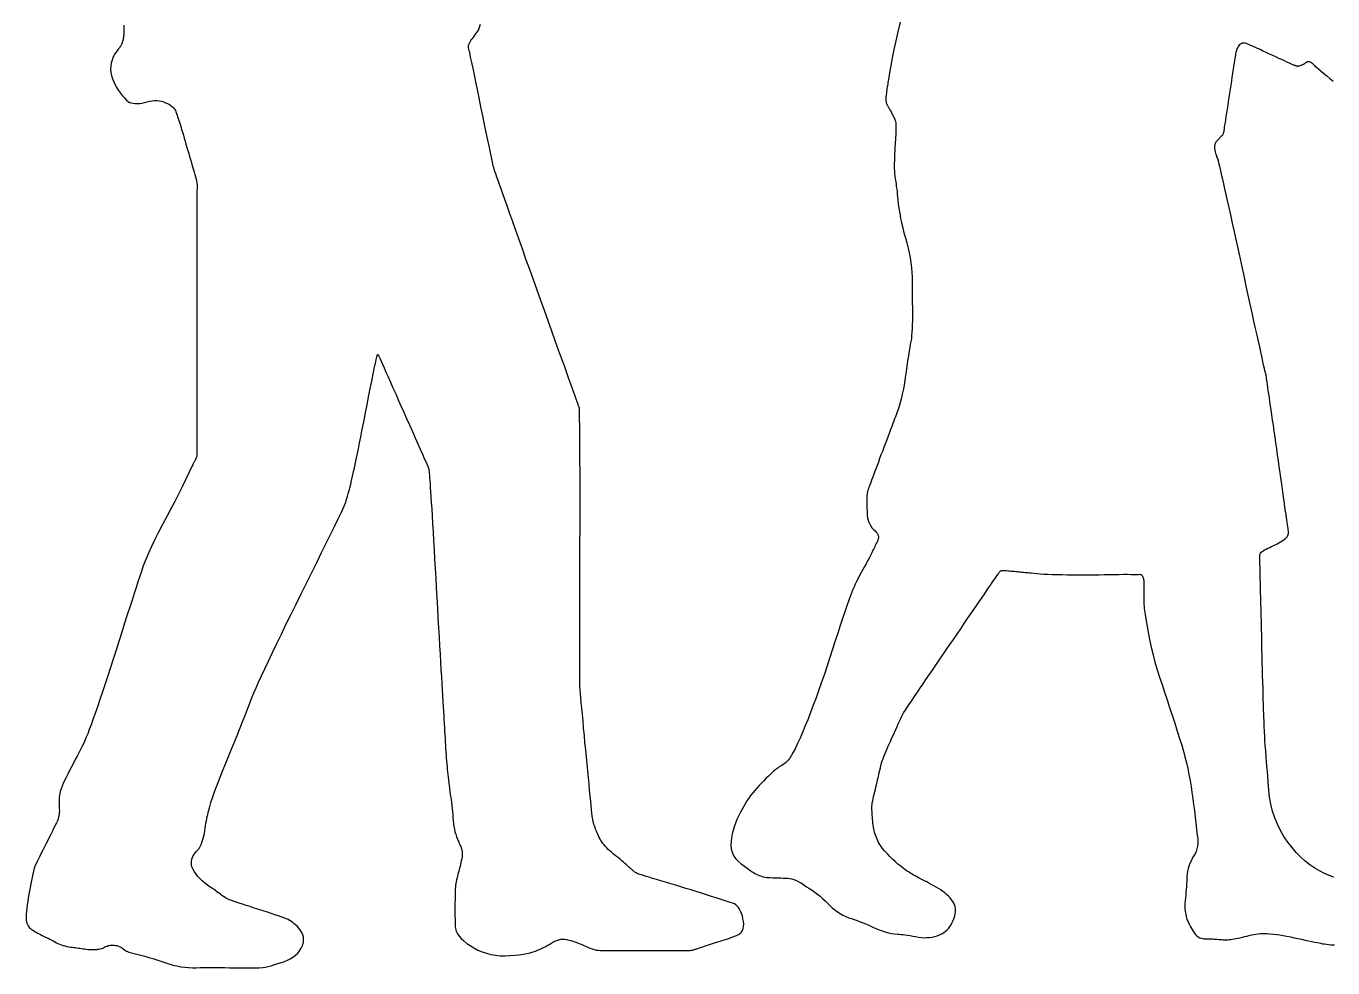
# Model space of a CAD drawing. Extents: x -1942 to 1846, y -642 to 982.
# Drawn here: x -1942 to -681, y -642 to 266 of the extents above; entities that cross this region are included whole.
import ezdxf

# ---------------------------------------------------------------- set-up
doc = ezdxf.new("R2010")
doc.units = 0
doc.header["$LTSCALE"] = 20
doc.layers.add('_____1', color=7, linetype='CONTINUOUS')

msp = doc.modelspace()

# ---------------------------------------------------------------- linework, layer by layer
at = {"layer": '_____1', "color": 0, "linetype": 'CONTINUOUS', "flags": 128}
for points in [[(-1847.3, 267.3), (-1847.4, 266.3), (-1847.4, 265.4), (-1847.5, 264.4), (-1847.5, 263.4), (-1847.5, 262.5), (-1847.5, 261.5), (-1847.5, 260.5), (-1847.5, 259.5), (-1847.5, 258.5), (-1847.6, 257.5), (-1847.6, 256.5), (-1847.8, 255.6), (-1847.9, 254.6), (-1848.1, 253.7), (-1848.3, 252.7), (-1848.6, 251.8), (-1848.6, 251.8), (-1848.6, 251.8), (-1848.9, 250.7), (-1849.3, 249.7), (-1849.7, 248.6), (-1850.2, 247.6), (-1850.8, 246.7), (-1851.4, 245.8), (-1852.1, 244.9), (-1852.8, 244.1), (-1853.5, 243.3), (-1854.2, 242.4), (-1854.9, 241.5), (-1855.5, 240.6), (-1856.1, 239.7), (-1856.7, 238.7), (-1857.2, 237.7), (-1857.7, 236.7), (-1857.7, 236.7), (-1857.7, 236.7), (-1858.8, 233.7), (-1859.5, 230.8), (-1860, 227.8), (-1860.1, 224.8), (-1859.8, 221.8), (-1859.2, 218.8), (-1858.3, 215.8), (-1857.1, 212.8), (-1855.6, 209.8), (-1854.1, 207), (-1852.4, 204.4), (-1850.6, 201.8), (-1848.8, 199.4), (-1846.8, 197.2), (-1844.7, 195.1), (-1842.5, 193.1), (-1842.5, 193.1), (-1842.5, 193.1), (-1840.6, 192.5), (-1838.5, 192.1), (-1836.4, 191.9), (-1834.3, 191.9), (-1832, 192), (-1829.7, 192.3), (-1827.4, 192.8), (-1825, 193.4), (-1822.6, 194.1), (-1820.2, 194.5), (-1817.9, 194.7), (-1815.6, 194.7), (-1813.4, 194.5), (-1811.3, 194.1), (-1809.2, 193.5), (-1807.1, 192.6), (-1807.1, 192.6), (-1807.1, 192.6), (-1805.2, 191.8), (-1803.5, 190.9), (-1802, 189.8), (-1800.6, 188.8), (-1799.5, 187.6), (-1798.5, 186.4), (-1797.7, 185.1), (-1797.1, 183.7), (-1796.6, 182.3), (-1796, 180.7), (-1795.5, 179.1), (-1794.9, 177.4), (-1794.4, 175.6), (-1793.8, 173.7), (-1793.2, 171.8), (-1792.5, 169.7), (-1792.5, 169.7), (-1792.5, 169.7), (-1791.7, 166.9), (-1790.9, 164.1), (-1790, 161.2), (-1789.2, 158.3), (-1788.3, 155.4), (-1787.5, 152.5), (-1786.6, 149.5), (-1785.7, 146.5), (-1784.8, 143.6), (-1784, 140.6), (-1783.1, 137.7), (-1782.2, 134.7), (-1781.4, 131.8), (-1780.6, 129), (-1779.7, 126.1), (-1778.9, 123.3), (-1778.9, 123.3), (-1778.9, 123.3), (-1778.2, 121.1), (-1777.7, 119), (-1777.3, 117), (-1776.9, 115.1), (-1776.7, 113.4), (-1776.6, 111.8), (-1776.6, 110.4), (-1776.7, 109.1), (-1776.9, 107.7), (-1777, 106.3), (-1777.1, 104.8), (-1777.1, 103.1), (-1777.1, 101.4), (-1777.1, 99.5), (-1777, 97.5), (-1776.9, 95.4), (-1776.9, 95.4), (-1776.9, 95.4), (-1776.9, 92.4), (-1776.9, 88.9), (-1776.9, 85.1), (-1776.9, 80.9), (-1776.9, 76.2), (-1776.9, 71.2), (-1776.9, 65.8), (-1776.9, 59.9), (-1776.9, 53.6), (-1776.9, 46.8), (-1776.9, 39.5), (-1776.9, 31.7), (-1776.9, 23.3), (-1776.9, 14.4), (-1776.9, 5.1), (-1776.9, -4.8), (-1776.9, -14.9), (-1776.9, -24.8), (-1776.9, -34.6), (-1776.9, -44.3), (-1776.9, -53.8), (-1776.9, -63.2), (-1776.9, -72.4), (-1776.9, -81.5), (-1776.9, -90.1), (-1776.9, -98.1), (-1776.9, -105.4), (-1776.9, -112), (-1776.9, -117.9), (-1776.9, -123.1), (-1776.9, -127.6), (-1776.9, -131.4), (-1776.9, -134.7), (-1776.9, -137.6), (-1776.9, -140.2), (-1776.9, -142.4), (-1776.9, -144.2), (-1776.9, -145.7), (-1776.9, -146.7), (-1776.9, -147.5), (-1776.9, -147.5), (-1776.9, -147.5), (-1777.1, -148.1), (-1777.2, -148.8), (-1777.4, -149.3), (-1777.6, -149.9), (-1777.8, -150.4), (-1778, -150.9), (-1778.2, -151.3), (-1778.4, -151.7), (-1778.7, -152.1), (-1779, -152.6), (-1779.3, -153.3), (-1779.7, -154), (-1780.1, -154.8), (-1780.5, -155.7), (-1781, -156.6), (-1781.5, -157.7), (-1781.5, -157.7), (-1781.5, -157.7), (-1784.6, -164.3), (-1787.8, -171), (-1791.2, -177.9), (-1794.7, -184.9), (-1798.3, -192), (-1802.1, -199.2), (-1806, -206.5), (-1810, -214), (-1813.9, -221.4), (-1817.5, -228.5), (-1820.7, -235.3), (-1823.7, -241.8), (-1826.3, -248), (-1828.6, -253.9), (-1830.5, -259.6), (-1832.2, -264.9), (-1832.2, -264.9), (-1832.2, -264.9), (-1833.8, -269.6), (-1835.5, -274.8), (-1837.4, -280.6), (-1839.5, -287), (-1841.7, -293.9), (-1844.1, -301.4), (-1846.7, -309.4), (-1849.4, -318.1), (-1852.2, -326.9), (-1854.9, -335.5), (-1857.6, -343.9), (-1860.3, -352.1), (-1862.9, -360.1), (-1865.5, -367.9), (-1868, -375.6), (-1870.5, -383), (-1872.9, -390.1), (-1875.1, -396.5), (-1877.2, -402.3), (-1879, -407.5), (-1880.7, -412), (-1882.2, -415.9), (-1883.6, -419.2), (-1884.7, -421.9), (-1884.7, -421.9), (-1884.7, -421.9), (-1886.1, -424.9), (-1887.6, -427.9), (-1889.1, -431), (-1890.8, -434.2), (-1892.4, -437.5), (-1894.2, -440.9), (-1896, -444.4), (-1897.9, -447.9), (-1899.7, -451.4), (-1901.4, -454.8), (-1903, -458), (-1904.5, -461), (-1905.8, -463.9), (-1906.9, -466.6), (-1908, -469.1), (-1908.9, -471.5), (-1908.9, -471.5), (-1908.9, -471.5), (-1909.2, -473.4), (-1909.5, -475.4), (-1909.7, -477.4), (-1909.8, -479.5), (-1909.9, -481.5), (-1909.9, -483.7), (-1909.8, -485.8), (-1909.7, -488), (-1909.6, -490.1), (-1909.7, -492.2), (-1909.9, -494.3), (-1910.3, -496.2), (-1910.8, -498.1), (-1911.4, -500), (-1912.2, -501.8), (-1913.2, -503.5), (-1913.2, -503.5), (-1913.2, -503.5), (-1914.2, -505.7), (-1915.4, -508.1), (-1916.6, -510.6), (-1917.9, -513.2), (-1919.3, -516), (-1920.8, -518.9), (-1922.4, -521.9), (-1924, -525.1), (-1925.6, -528.2), (-1927.1, -531.2), (-1928.5, -534), (-1929.8, -536.7), (-1931, -539.2), (-1932.1, -541.5), (-1933.1, -543.7), (-1934, -545.7), (-1934, -545.7), (-1934, -545.7), (-1934.5, -548.5), (-1935.1, -551.5), (-1935.7, -554.5), (-1936.4, -557.6), (-1937, -560.8), (-1937.6, -564.1), (-1938.3, -567.4), (-1938.9, -570.9), (-1939.6, -574.3), (-1940.1, -577.7), (-1940.6, -580.9), (-1941, -584.1), (-1941.3, -587.2), (-1941.5, -590.2), (-1941.6, -593.1), (-1941.6, -595.9), (-1941.6, -595.9), (-1941.6, -595.9), (-1941.3, -597.4), (-1940.9, -598.7), (-1940.4, -599.9), (-1939.7, -601.1), (-1939.1, -602.1), (-1938.3, -603), (-1937.4, -603.8), (-1936.4, -604.6), (-1935.4, -605.2), (-1934.3, -605.9), (-1933.1, -606.7), (-1931.9, -607.4), (-1930.6, -608.2), (-1929.2, -608.9), (-1927.8, -609.7), (-1926.3, -610.5), (-1926.3, -610.5), (-1926.3, -610.5), (-1924.3, -611.4), (-1922.3, -612.3), (-1920.5, -613.2), (-1918.7, -614.1), (-1917, -615), (-1915.4, -615.8), (-1913.9, -616.6), (-1912.4, -617.5), (-1911, -618.2), (-1909.4, -618.9), (-1907.8, -619.6), (-1906.1, -620.1), (-1904.3, -620.6), (-1902.4, -621.1), (-1900.5, -621.4), (-1898.5, -621.7), (-1898.5, -621.7), (-1898.5, -621.7), (-1897, -621.9), (-1895.6, -622), (-1894.1, -622.2), (-1892.7, -622.4), (-1891.2, -622.6), (-1889.7, -622.8), (-1888.2, -623), (-1886.6, -623.3), (-1885.1, -623.5), (-1883.6, -623.7), (-1882.1, -623.9), (-1880.6, -624), (-1879.1, -624.1), (-1877.6, -624.1), (-1876.2, -624.1), (-1874.7, -624), (-1874.7, -624), (-1874.7, -624), (-1873.5, -623.9), (-1872.4, -623.8), (-1871.2, -623.6), (-1870.1, -623.3), (-1868.9, -623), (-1867.8, -622.6), (-1866.7, -622.1), (-1865.7, -621.6), (-1864.6, -621.1), (-1863.5, -620.7), (-1862.4, -620.3), (-1861.3, -620.1), (-1860.2, -619.9), (-1859.1, -619.8), (-1857.9, -619.8), (-1856.8, -619.9), (-1856.8, -619.9), (-1856.8, -619.9), (-1855.5, -620), (-1854.3, -620.3), (-1853.1, -620.6), (-1852, -621), (-1850.9, -621.5), (-1849.8, -622.1), (-1848.8, -622.7), (-1847.9, -623.5), (-1846.9, -624.2), (-1845.9, -624.9), (-1844.9, -625.5), (-1843.8, -626), (-1842.6, -626.5), (-1841.4, -626.9), (-1840.1, -627.2), (-1838.8, -627.5), (-1838.8, -627.5), (-1838.8, -627.5), (-1835, -628.4), (-1831.1, -629.4), (-1827.3, -630.4), (-1823.4, -631.6), (-1819.5, -632.7), (-1815.6, -634), (-1811.7, -635.3), (-1807.8, -636.6), (-1803.9, -637.9), (-1800, -639), (-1796.2, -639.9), (-1792.4, -640.7), (-1788.6, -641.2), (-1784.9, -641.5), (-1781.2, -641.7), (-1777.5, -641.6), (-1777.5, -641.6), (-1777.5, -641.6), (-1774, -641.5), (-1770.4, -641.5), (-1766.6, -641.4), (-1762.6, -641.4), (-1758.6, -641.4), (-1754.3, -641.5), (-1750, -641.5), (-1745.5, -641.6), (-1741, -641.7), (-1736.6, -641.7), (-1732.4, -641.7), (-1728.3, -641.7), (-1724.3, -641.7), (-1720.5, -641.6), (-1716.8, -641.6), (-1713.3, -641.5), (-1713.3, -641.5), (-1713.3, -641.5), (-1710.8, -641), (-1708.2, -640.4), (-1705.4, -639.7), (-1702.6, -638.9), (-1699.7, -637.9), (-1696.6, -636.9), (-1693.5, -635.8), (-1690.3, -634.5), (-1687.1, -633.1), (-1684.3, -631.4), (-1681.8, -629.6), (-1679.7, -627.5), (-1677.8, -625.2), (-1676.3, -622.7), (-1675.1, -620), (-1674.2, -617), (-1674.2, -617), (-1674.2, -617), (-1674, -615.3), (-1674, -613.5), (-1674.2, -611.7), (-1674.7, -610), (-1675.4, -608.3), (-1676.3, -606.6), (-1677.4, -604.9), (-1678.8, -603.2), (-1680.3, -601.6), (-1681.8, -600.1), (-1683.3, -598.8), (-1684.8, -597.6), (-1686.3, -596.6), (-1687.8, -595.7), (-1689.4, -594.9), (-1690.9, -594.3), (-1690.9, -594.3), (-1690.9, -594.3), (-1693.2, -593.5), (-1695.7, -592.6), (-1698.6, -591.6), (-1701.7, -590.5), (-1705.2, -589.3), (-1708.9, -588.1), (-1713, -586.8), (-1717.3, -585.4), (-1721.7, -584.1), (-1725.7, -582.7), (-1729.5, -581.5), (-1733, -580.4), (-1736.2, -579.3), (-1739.1, -578.3), (-1741.8, -577.3), (-1744.1, -576.5), (-1744.1, -576.5), (-1744.1, -576.5), (-1745.5, -576), (-1746.8, -575.4), (-1748.1, -574.7), (-1749.4, -574.1), (-1750.7, -573.3), (-1751.9, -572.5), (-1753.1, -571.7), (-1754.3, -570.8), (-1755.5, -569.8), (-1756.7, -568.9), (-1757.9, -568), (-1759.1, -567.1), (-1760.3, -566.3), (-1761.6, -565.4), (-1762.8, -564.6), (-1764, -563.8), (-1764, -563.8), (-1764, -563.8), (-1766.8, -561.9), (-1769.3, -559.9), (-1771.7, -557.9), (-1773.9, -555.8), (-1775.9, -553.6), (-1777.7, -551.4), (-1779.3, -549.1), (-1780.6, -546.8), (-1781.7, -544.4), (-1782.2, -541.9), (-1782.2, -539.4), (-1781.8, -536.9), (-1780.8, -534.4), (-1779.2, -531.8), (-1777.2, -529.1), (-1774.7, -526.5), (-1774.7, -526.5), (-1774.7, -526.5), (-1773.8, -524.7), (-1772.9, -522.9), (-1772.1, -520.9), (-1771.4, -518.8), (-1770.8, -516.6), (-1770.2, -514.4), (-1769.7, -512), (-1769.4, -509.5), (-1769, -507), (-1768.6, -504.6), (-1768.2, -502.3), (-1767.8, -500), (-1767.4, -497.9), (-1766.9, -495.8), (-1766.5, -493.8), (-1766, -491.9), (-1766, -491.9), (-1766, -491.9), (-1764.8, -487.4), (-1763.4, -482.4), (-1761.6, -476.9), (-1759.5, -471), (-1757.2, -464.6), (-1754.5, -457.8), (-1751.6, -450.4), (-1748.3, -442.6), (-1745, -434.7), (-1741.8, -426.9), (-1738.7, -419.3), (-1735.7, -411.8), (-1732.8, -404.6), (-1730.1, -397.5), (-1727.5, -390.6), (-1725, -383.8), (-1725, -383.8), (-1725, -383.8), (-1723.6, -380.5), (-1721.9, -376.5), (-1719.9, -371.8), (-1717.4, -366.3), (-1714.6, -360.2), (-1711.4, -353.4), (-1707.9, -345.8), (-1704, -337.6), (-1699.8, -328.9), (-1695.4, -319.9), (-1691, -310.7), (-1686.3, -301.3), (-1681.6, -291.6), (-1676.7, -281.6), (-1671.6, -271.4), (-1666.5, -261), (-1661.4, -250.8), (-1656.6, -241.1), (-1652.1, -232.1), (-1648, -223.7), (-1644.2, -216), (-1640.8, -208.8), (-1637.6, -202.3), (-1634.8, -196.4), (-1634.8, -196.4), (-1634.8, -196.4), (-1634.4, -195.4), (-1633.9, -194.2), (-1633.4, -192.7), (-1632.9, -191), (-1632.3, -189), (-1631.6, -186.8), (-1631, -184.4), (-1630.2, -181.7), (-1629.5, -178.7), (-1628.6, -175.3), (-1627.7, -171.6), (-1626.8, -167.5), (-1625.8, -162.9), (-1624.7, -158.1), (-1623.6, -152.8), (-1622.4, -147.1), (-1621.2, -141.3), (-1620, -135.4), (-1618.9, -129.6), (-1617.7, -123.8), (-1616.5, -117.9), (-1615.4, -112.1), (-1614.3, -106.2), (-1613.1, -100.4), (-1612, -94.8), (-1611, -89.5), (-1610.1, -84.6), (-1609.2, -80.1), (-1608.3, -76), (-1607.6, -72.3), (-1606.9, -69), (-1606.3, -66), (-1605.8, -63.3), (-1605.2, -60.9), (-1604.8, -58.8), (-1604.3, -56.8), (-1604, -55.1), (-1603.6, -53.7), (-1603.3, -52.4), (-1603.1, -51.5), (-1603.1, -51.5), (-1603.1, -51.5), (-1603, -51.2), (-1602.9, -51), (-1602.9, -50.8), (-1602.8, -50.6), (-1602.7, -50.5), (-1602.7, -50.4), (-1602.6, -50.3), (-1602.5, -50.3), (-1602.5, -50.2), (-1602.4, -50.3), (-1602.3, -50.3), (-1602.2, -50.4), (-1602.1, -50.5), (-1602, -50.7), (-1601.9, -50.9), (-1601.8, -51.2), (-1601.8, -51.2), (-1601.8, -51.2), (-1601.2, -52.5), (-1600.3, -54.3), (-1599.3, -56.7), (-1597.9, -59.6), (-1596.4, -63.1), (-1594.6, -67.2), (-1592.5, -71.8), (-1590.2, -76.9), (-1587.8, -82.4), (-1585.2, -88.1), (-1582.7, -93.8), (-1580.1, -99.7), (-1577.4, -105.7), (-1574.7, -111.8), (-1571.9, -118.1), (-1569.1, -124.5), (-1566.3, -130.7), (-1563.8, -136.4), (-1561.5, -141.5), (-1559.4, -146.2), (-1557.6, -150.4), (-1555.9, -154), (-1554.5, -157.2), (-1553.4, -159.8), (-1553.4, -159.8), (-1553.4, -159.8), (-1553.3, -160.5), (-1553.2, -161.6), (-1553, -162.9), (-1552.9, -164.7), (-1552.7, -166.7), (-1552.5, -169.1), (-1552.3, -171.8), (-1552, -174.8), (-1551.8, -178.4), (-1551.5, -182.5), (-1551.2, -187.4), (-1550.8, -192.9), (-1550.4, -199), (-1550, -205.8), (-1549.6, -213.2), (-1549.1, -221.3), (-1548.6, -229.8), (-1548.1, -238.5), (-1547.6, -247.4), (-1547.1, -256.5), (-1546.6, -265.7), (-1546, -275.2), (-1545.5, -284.9), (-1544.9, -294.7), (-1544.4, -304.4), (-1543.8, -313.8), (-1543.3, -322.7), (-1542.8, -331.2), (-1542.4, -339.3), (-1541.9, -347), (-1541.5, -354.3), (-1541.1, -361.1), (-1540.7, -367.6), (-1540.4, -373.7), (-1540, -379.4), (-1539.7, -384.7), (-1539.4, -389.7), (-1539.1, -394.3), (-1538.8, -398.5), (-1538.6, -402.3), (-1538.6, -402.3), (-1538.6, -402.3), (-1538.4, -406.1), (-1538.2, -409.8), (-1538, -413.4), (-1537.8, -416.9), (-1537.6, -420.4), (-1537.4, -423.7), (-1537.2, -427), (-1537, -430.2), (-1536.8, -433.3), (-1536.6, -436.4), (-1536.4, -439.3), (-1536.1, -442.2), (-1535.9, -445), (-1535.6, -447.7), (-1535.4, -450.3), (-1535.1, -452.8), (-1534.8, -455.3), (-1534.5, -457.9), (-1534.2, -460.5), (-1533.8, -463.2), (-1533.5, -465.9), (-1533.2, -468.7), (-1532.8, -471.5), (-1532.5, -474.4), (-1532.5, -474.4), (-1532.5, -474.4), (-1532.1, -477), (-1531.7, -479.6), (-1531.3, -482.3), (-1531, -485.1), (-1530.7, -487.9), (-1530.5, -490.8), (-1530.2, -493.7), (-1530, -496.7), (-1529.8, -499.6), (-1529.5, -502.5), (-1529.1, -505.3), (-1528.6, -507.9), (-1528, -510.4), (-1527.3, -512.9), (-1526.5, -515.2), (-1525.6, -517.5), (-1525.6, -517.5), (-1525.6, -517.5), (-1525.1, -518.5), (-1524.7, -519.5), (-1524.2, -520.6), (-1523.8, -521.6), (-1523.3, -522.7), (-1522.9, -523.7), (-1522.5, -524.8), (-1522.1, -525.9), (-1521.7, -527), (-1521.4, -528.1), (-1521.2, -529.2), (-1521, -530.3), (-1521, -531.4), (-1521, -532.6), (-1521.1, -533.7), (-1521.2, -534.9), (-1521.2, -534.9), (-1521.2, -534.9), (-1521.5, -536.7), (-1521.9, -538.5), (-1522.2, -540.3), (-1522.6, -542.1), (-1523.1, -543.9), (-1523.5, -545.7), (-1524, -547.6), (-1524.6, -549.5), (-1525.1, -551.3), (-1525.6, -553.2), (-1526, -555), (-1526.4, -556.8), (-1526.8, -558.6), (-1527.1, -560.3), (-1527.4, -562.1), (-1527.6, -563.8), (-1527.6, -563.8), (-1527.6, -563.8), (-1527.7, -566.1), (-1527.8, -568.5), (-1527.8, -570.9), (-1527.9, -573.4), (-1527.9, -576), (-1528, -578.7), (-1528, -581.4), (-1528, -584.2), (-1528, -586.9), (-1528, -589.6), (-1528, -592.2), (-1527.9, -594.7), (-1527.8, -597.1), (-1527.8, -599.5), (-1527.7, -601.7), (-1527.6, -603.9), (-1527.6, -603.9), (-1527.6, -603.9), (-1526.8, -606.3), (-1525.6, -608.8), (-1523.9, -611.1), (-1521.9, -613.5), (-1519.5, -615.8), (-1516.6, -618.1), (-1513.4, -620.3), (-1509.7, -622.5), (-1505.8, -624.6), (-1501.8, -626.3), (-1497.6, -627.7), (-1493.3, -628.8), (-1488.9, -629.5), (-1484.4, -630), (-1479.7, -630.1), (-1475, -629.9), (-1470.4, -629.5), (-1466.1, -629), (-1462.2, -628.5), (-1458.7, -627.8), (-1455.5, -627.1), (-1452.7, -626.4), (-1450.3, -625.5), (-1448.3, -624.6), (-1448.3, -624.6), (-1448.3, -624.6), (-1446.4, -623.9), (-1444.6, -623.1), (-1442.7, -622.2), (-1440.9, -621.3), (-1439, -620.3), (-1437.2, -619.3), (-1435.4, -618.2), (-1433.5, -617), (-1431.7, -616), (-1429.8, -615.2), (-1427.9, -614.6), (-1426, -614.2), (-1424.1, -614), (-1422.2, -614.1), (-1420.3, -614.4), (-1418.3, -614.9), (-1418.3, -614.9), (-1418.3, -614.9), (-1416.4, -615.4), (-1414.4, -616), (-1412.4, -616.6), (-1410.4, -617.4), (-1408.4, -618.1), (-1406.3, -619), (-1404.2, -619.9), (-1402.1, -620.9), (-1400, -621.9), (-1397.9, -622.8), (-1395.8, -623.5), (-1393.8, -624.1), (-1391.7, -624.5), (-1389.6, -624.8), (-1387.6, -625), (-1385.6, -625), (-1385.6, -625), (-1385.6, -625), (-1381.4, -625), (-1377, -625.1), (-1372.3, -625.1), (-1367.5, -625.1), (-1362.5, -625.1), (-1357.3, -625.1), (-1351.9, -625.1), (-1346.3, -625), (-1340.6, -625), (-1335.2, -625), (-1329.8, -625), (-1324.7, -625), (-1319.7, -625), (-1314.8, -625), (-1310.1, -625), (-1305.6, -625), (-1305.6, -625), (-1305.6, -625), (-1304.8, -625.1), (-1304, -625.1), (-1303.2, -625.1), (-1302.4, -625.1), (-1301.7, -625), (-1301, -624.9), (-1300.3, -624.8), (-1299.6, -624.7), (-1299, -624.5), (-1298.3, -624.4), (-1297.7, -624.2), (-1297, -624), (-1296.2, -623.8), (-1295.5, -623.6), (-1294.7, -623.4), (-1294, -623.1), (-1294, -623.1), (-1294, -623.1), (-1292.2, -622.4), (-1290.3, -621.7), (-1288.1, -621), (-1285.8, -620.2), (-1283.3, -619.4), (-1280.5, -618.5), (-1277.6, -617.6), (-1274.5, -616.7), (-1271.4, -615.7), (-1268.5, -614.8), (-1265.7, -613.9), (-1263.1, -613), (-1260.7, -612.2), (-1258.5, -611.3), (-1256.4, -610.5), (-1254.5, -609.7), (-1254.5, -609.7), (-1254.5, -609.7), (-1252.9, -608.5), (-1251.7, -607.2), (-1250.7, -605.6), (-1250, -603.8), (-1249.6, -601.8), (-1249.5, -599.5), (-1249.7, -597.1), (-1250.2, -594.4), (-1250.8, -591.7), (-1251.6, -589.3), (-1252.5, -587.1), (-1253.5, -585.2), (-1254.6, -583.5), (-1255.8, -582.1), (-1257.1, -581), (-1258.5, -580.1), (-1258.5, -580.1), (-1258.5, -580.1), (-1260.4, -579.4), (-1262.7, -578.6), (-1265.4, -577.6), (-1268.5, -576.6), (-1272.1, -575.4), (-1276.1, -574.2), (-1280.5, -572.8), (-1285.3, -571.2), (-1290.3, -569.7), (-1295.3, -568.1), (-1300.3, -566.6), (-1305.2, -565.1), (-1310.1, -563.6), (-1315, -562.1), (-1319.9, -560.6), (-1324.8, -559.2), (-1329.4, -557.8), (-1333.6, -556.5), (-1337.4, -555.4), (-1340.7, -554.4), (-1343.6, -553.5), (-1346.1, -552.7), (-1348.2, -552.1), (-1349.8, -551.6), (-1349.8, -551.6), (-1349.8, -551.6), (-1350.7, -551.3), (-1351.6, -550.9), (-1352.4, -550.6), (-1353.1, -550.2), (-1353.8, -549.8), (-1354.4, -549.4), (-1355, -549), (-1355.5, -548.6), (-1356, -548.2), (-1356.6, -547.7), (-1357.2, -547.2), (-1357.9, -546.6), (-1358.6, -546), (-1359.4, -545.4), (-1360.2, -544.7), (-1361.1, -543.9), (-1361.1, -543.9), (-1361.1, -543.9), (-1362.6, -542.5), (-1364.1, -541.1), (-1365.6, -539.8), (-1367.2, -538.4), (-1368.8, -537), (-1370.4, -535.6), (-1372.1, -534.3), (-1373.7, -532.9), (-1375.4, -531.6), (-1377, -530.2), (-1378.6, -528.9), (-1380.1, -527.5), (-1381.5, -526.1), (-1382.9, -524.6), (-1384.2, -523.2), (-1385.5, -521.7), (-1385.5, -521.7), (-1385.5, -521.7), (-1386.3, -520.3), (-1387.2, -518.9), (-1388, -517.5), (-1388.8, -516), (-1389.5, -514.5), (-1390.3, -512.9), (-1391, -511.4), (-1391.6, -509.8), (-1392.3, -508.1), (-1392.9, -506.5), (-1393.4, -504.9), (-1393.9, -503.4), (-1394.3, -501.8), (-1394.8, -500.3), (-1395.1, -498.7), (-1395.4, -497.2), (-1395.4, -497.2), (-1395.4, -497.2), (-1395.6, -495.1), (-1395.9, -492.4), (-1396.2, -489.2), (-1396.6, -485.3), (-1397, -481), (-1397.5, -476), (-1398.1, -470.5), (-1398.7, -464.5), (-1399.3, -458.1), (-1399.9, -451.6), (-1400.6, -445), (-1401.2, -438.3), (-1401.9, -431.5), (-1402.6, -424.6), (-1403.2, -417.6), (-1403.9, -410.5), (-1404.5, -403.6), (-1405.1, -397.2), (-1405.7, -391.4), (-1406.2, -386), (-1406.6, -381.3), (-1407, -377), (-1407.3, -373.3), (-1407.6, -370.1), (-1407.6, -370.1), (-1407.6, -370.1), (-1407.6, -368.7), (-1407.6, -366.9), (-1407.6, -364.7), (-1407.7, -362.1), (-1407.7, -359.1), (-1407.7, -355.8), (-1407.7, -352), (-1407.7, -347.9), (-1407.7, -343.2), (-1407.7, -337.9), (-1407.7, -331.9), (-1407.7, -325.2), (-1407.7, -317.8), (-1407.7, -309.7), (-1407.7, -300.9), (-1407.6, -291.5), (-1407.6, -281.6), (-1407.6, -271.6), (-1407.5, -261.6), (-1407.5, -251.3), (-1407.5, -241), (-1407.5, -230.6), (-1407.4, -220), (-1407.4, -209.3), (-1407.4, -198.8), (-1407.4, -188.9), (-1407.4, -179.5), (-1407.4, -170.6), (-1407.4, -162.2), (-1407.5, -154.4), (-1407.5, -147.2), (-1407.5, -140.4), (-1407.6, -134.2), (-1407.6, -128.3), (-1407.7, -122.9), (-1407.7, -117.9), (-1407.8, -113.3), (-1407.8, -109.1), (-1407.9, -105.3), (-1407.9, -102), (-1407.9, -102), (-1407.9, -102), (-1408.2, -101.1), (-1408.7, -99.8), (-1409.3, -98.1), (-1410.1, -96), (-1411, -93.4), (-1412.1, -90.4), (-1413.3, -87), (-1414.6, -83.2), (-1416.2, -78.8), (-1418.1, -73.7), (-1420.2, -67.8), (-1422.5, -61.2), (-1425.1, -53.9), (-1428, -45.9), (-1431.2, -37.1), (-1434.6, -27.7), (-1438.1, -17.8), (-1441.7, -7.9), (-1445.2, 2), (-1448.8, 11.9), (-1452.3, 21.9), (-1455.9, 31.8), (-1459.5, 41.8), (-1463, 51.8), (-1466.5, 61.5), (-1469.7, 70.5), (-1472.6, 78.7), (-1475.3, 86.3), (-1477.8, 93.2), (-1479.9, 99.3), (-1481.9, 104.8), (-1483.5, 109.6), (-1485, 113.8), (-1486.3, 117.6), (-1487.5, 120.9), (-1488.5, 123.9), (-1489.4, 126.4), (-1490.1, 128.4), (-1490.6, 130.1), (-1491, 131.3), (-1491, 131.3), (-1491, 131.3), (-1492.2, 136.9), (-1493.5, 143), (-1494.8, 149.5), (-1496.2, 156.4), (-1497.8, 163.8), (-1499.4, 171.6), (-1501.1, 179.9), (-1502.9, 188.5), (-1504.7, 197.2), (-1506.3, 205.2), (-1507.9, 212.6), (-1509.3, 219.5), (-1510.6, 225.8), (-1511.8, 231.5), (-1512.9, 236.6), (-1513.8, 241.2), (-1513.8, 241.2), (-1513.8, 241.2), (-1514.4, 242.8), (-1514.7, 244.3), (-1514.9, 245.8), (-1514.8, 247.2), (-1514.6, 248.6), (-1514.1, 250), (-1513.5, 251.3), (-1512.7, 252.5), (-1511.7, 253.8), (-1510.8, 255), (-1509.8, 256.3), (-1508.9, 257.6), (-1507.9, 259), (-1507, 260.3), (-1506.1, 261.7), (-1505.1, 263.1), (-1505.1, 263.1), (-1505.1, 263.1), (-1504.2, 265.4), (-1503.3, 268.5)], [(-1098.7, 270.4), (-1100.9, 261.1), (-1102.9, 252.2), (-1104.7, 243.8), (-1106.3, 235.9), (-1107.7, 228.4), (-1108.9, 221.5), (-1109.9, 215), (-1109.9, 215), (-1109.9, 215), (-1110.2, 213.6), (-1110.4, 212.1), (-1110.6, 210.6), (-1110.8, 209.1), (-1111.1, 207.7), (-1111.3, 206.2), (-1111.5, 204.7), (-1111.7, 203.3), (-1111.9, 201.9), (-1112.1, 200.5), (-1112.2, 199.3), (-1112.3, 198.2), (-1112.3, 197.1), (-1112.4, 196.1), (-1112.4, 195.3), (-1112.3, 194.5), (-1112.2, 193.8), (-1112.1, 193), (-1112, 192.4), (-1111.8, 191.7), (-1111.5, 191.1), (-1111.2, 190.4), (-1110.9, 189.8), (-1110.5, 189.3), (-1110.1, 188.7), (-1109.7, 188), (-1109.3, 187.3), (-1108.8, 186.5), (-1108.3, 185.7), (-1107.8, 184.8), (-1107.3, 183.8), (-1106.8, 182.8), (-1106.2, 181.7), (-1105.7, 180.6), (-1105.2, 179.6), (-1104.7, 178.5), (-1104.2, 177.4), (-1103.7, 176.3), (-1103.3, 175.1), (-1102.8, 174), (-1102.8, 174), (-1102.8, 174), (-1102.8, 171.9), (-1102.7, 169.8), (-1102.7, 167.7), (-1102.8, 165.6), (-1102.8, 163.4), (-1102.9, 161.2), (-1103, 159), (-1103.2, 156.7), (-1103.3, 154.5), (-1103.5, 152.3), (-1103.6, 150.1), (-1103.7, 147.9), (-1103.8, 145.7), (-1103.9, 143.6), (-1104, 141.4), (-1104, 139.3), (-1104, 139.3), (-1104, 139.3), (-1104.2, 136.8), (-1104.3, 134.2), (-1104.3, 131.7), (-1104.3, 129.2), (-1104.1, 126.7), (-1103.9, 124.2), (-1103.7, 121.7), (-1103.3, 119.2), (-1102.9, 116.7), (-1102.6, 114.2), (-1102.3, 111.7), (-1101.9, 109.2), (-1101.6, 106.7), (-1101.4, 104.2), (-1101.1, 101.7), (-1100.9, 99.1), (-1100.9, 99.1), (-1100.9, 99.1), (-1100.4, 94.8), (-1099.8, 90.5), (-1099, 86), (-1098.2, 81.4), (-1097.2, 76.8), (-1096.1, 72.1), (-1094.9, 67.2), (-1093.5, 62.3), (-1092.2, 57.4), (-1091, 52.5), (-1090, 47.7), (-1089.1, 42.9), (-1088.3, 38.2), (-1087.7, 33.5), (-1087.3, 28.9), (-1087, 24.3), (-1087, 24.3), (-1087, 24.3), (-1087, 21.3), (-1087, 18.1), (-1087, 14.8), (-1087, 11.2), (-1087, 7.5), (-1087, 3.5), (-1086.9, -0.6), (-1086.8, -4.9), (-1086.7, -9.3), (-1086.7, -13.4), (-1086.8, -17.5), (-1086.9, -21.3), (-1087, -25), (-1087.2, -28.6), (-1087.5, -32), (-1087.8, -35.2), (-1087.8, -35.2), (-1087.8, -35.2), (-1088.5, -38.9), (-1089.2, -42.8), (-1089.9, -47), (-1090.7, -51.5), (-1091.4, -56.3), (-1092.2, -61.4), (-1092.9, -66.7), (-1093.7, -72.3), (-1094.5, -77.9), (-1095.4, -83.3), (-1096.5, -88.4), (-1097.6, -93.3), (-1098.9, -97.9), (-1100.2, -102.2), (-1101.7, -106.3), (-1103.2, -110.2), (-1103.2, -110.2), (-1103.2, -110.2), (-1104, -112.2), (-1104.8, -114.4), (-1105.7, -116.8), (-1106.7, -119.5), (-1107.8, -122.4), (-1109, -125.5), (-1110.3, -128.9), (-1111.6, -132.6), (-1113, -136.3), (-1114.4, -140), (-1115.7, -143.6), (-1117.1, -147.1), (-1118.4, -150.6), (-1119.6, -154), (-1120.9, -157.3), (-1122.1, -160.6), (-1123.3, -163.7), (-1124.4, -166.5), (-1125.3, -169.1), (-1126.2, -171.4), (-1127, -173.5), (-1127.6, -175.3), (-1128.2, -176.8), (-1128.7, -178), (-1128.7, -178), (-1128.7, -178), (-1128.9, -178.7), (-1129.2, -179.4), (-1129.4, -180), (-1129.6, -180.7), (-1129.8, -181.4), (-1130, -182), (-1130.1, -182.7), (-1130.2, -183.3), (-1130.3, -183.9), (-1130.4, -184.6), (-1130.5, -185.2), (-1130.6, -185.9), (-1130.6, -186.6), (-1130.6, -187.3), (-1130.7, -188), (-1130.7, -188.7), (-1130.7, -188.7), (-1130.7, -188.7), (-1130.7, -190.7), (-1130.7, -192.7), (-1130.7, -194.7), (-1130.7, -196.8), (-1130.6, -198.9), (-1130.5, -201.1), (-1130.4, -203.3), (-1130.3, -205.6), (-1130, -207.8), (-1129.6, -209.9), (-1128.9, -211.9), (-1128, -213.8), (-1127, -215.6), (-1125.8, -217.3), (-1124.3, -218.9), (-1122.7, -220.4), (-1122.7, -220.4), (-1122.7, -220.4), (-1121.6, -221.5), (-1120.8, -222.6), (-1120.1, -223.7), (-1119.7, -224.8), (-1119.5, -225.9), (-1119.5, -227), (-1119.7, -228.1), (-1120.1, -229.2), (-1120.6, -230.3), (-1121.1, -231.5), (-1121.7, -232.6), (-1122.3, -233.8), (-1122.9, -235), (-1123.5, -236.3), (-1124.1, -237.6), (-1124.8, -238.9), (-1124.8, -238.9), (-1124.8, -238.9), (-1126, -241.4), (-1127.3, -244), (-1128.6, -246.6), (-1130, -249.3), (-1131.5, -252), (-1133, -254.8), (-1134.6, -257.6), (-1136.2, -260.5), (-1137.8, -263.4), (-1139.2, -266.2), (-1140.6, -269), (-1141.9, -271.7), (-1143.1, -274.3), (-1144.2, -276.9), (-1145.2, -279.5), (-1146.1, -282), (-1146.1, -282), (-1146.1, -282), (-1148, -287), (-1149.9, -292.5), (-1152, -298.5), (-1154.2, -304.8), (-1156.4, -311.6), (-1158.8, -318.8), (-1161.3, -326.4), (-1163.8, -334.4), (-1166.4, -342.5), (-1169.1, -350.5), (-1171.7, -358.4), (-1174.4, -366.1), (-1177, -373.7), (-1179.7, -381.2), (-1182.4, -388.5), (-1185.1, -395.6), (-1187.8, -402.5), (-1190.4, -408.9), (-1192.9, -414.8), (-1195.2, -420.2), (-1197.5, -425.2), (-1199.7, -429.7), (-1201.8, -433.8), (-1203.8, -437.3), (-1203.8, -437.3), (-1203.8, -437.3), (-1204.6, -438.6), (-1205.4, -439.9), (-1206.3, -441), (-1207.2, -442.1), (-1208.2, -443.1), (-1209.2, -444), (-1210.4, -444.9), (-1211.5, -445.7), (-1212.8, -446.5), (-1214, -447.2), (-1215.2, -448), (-1216.3, -448.8), (-1217.5, -449.7), (-1218.7, -450.5), (-1219.9, -451.3), (-1221, -452.2), (-1221, -452.2), (-1221, -452.2), (-1223.4, -454.5), (-1225.7, -456.7), (-1228, -459), (-1230.2, -461.3), (-1232.4, -463.6), (-1234.6, -465.9), (-1236.7, -468.3), (-1238.8, -470.6), (-1240.8, -473), (-1242.8, -475.5), (-1244.6, -478.1), (-1246.4, -480.8), (-1248.2, -483.5), (-1249.8, -486.3), (-1251.4, -489.2), (-1252.9, -492.2), (-1252.9, -492.2), (-1252.9, -492.2), (-1254.6, -495.5), (-1256.1, -498.8), (-1257.5, -502.1), (-1258.7, -505.6), (-1259.7, -509.1), (-1260.5, -512.6), (-1261.2, -516.2), (-1261.7, -519.9), (-1261.8, -523.5), (-1261.5, -526.9), (-1260.6, -530.2), (-1259.2, -533.3), (-1257.3, -536.2), (-1254.9, -538.9), (-1252, -541.4), (-1248.6, -543.8), (-1248.6, -543.8), (-1248.6, -543.8), (-1247.4, -544.7), (-1246.2, -545.7), (-1245, -546.6), (-1243.7, -547.4), (-1242.5, -548.3), (-1241.2, -549.1), (-1239.9, -549.9), (-1238.7, -550.6), (-1237.4, -551.3), (-1236, -552), (-1234.7, -552.6), (-1233.2, -553.1), (-1231.8, -553.6), (-1230.3, -554), (-1228.8, -554.3), (-1227.2, -554.6), (-1227.2, -554.6), (-1227.2, -554.6), (-1224.2, -554.7), (-1221.3, -554.8), (-1218.6, -554.8), (-1216, -554.9), (-1213.6, -555), (-1211.3, -555.1), (-1209.2, -555.2), (-1207.2, -555.2), (-1205.2, -555.4), (-1203.1, -555.9), (-1201, -556.6), (-1198.7, -557.5), (-1196.4, -558.7), (-1193.9, -560.1), (-1191.4, -561.7), (-1188.8, -563.6), (-1188.8, -563.6), (-1188.8, -563.6), (-1186, -565.2), (-1183.4, -566.9), (-1180.8, -568.7), (-1178.3, -570.6), (-1175.8, -572.7), (-1173.4, -574.8), (-1171, -577), (-1168.7, -579.3), (-1166.4, -581.6), (-1164.1, -583.8), (-1161.6, -585.8), (-1159.1, -587.6), (-1156.5, -589.3), (-1153.8, -590.8), (-1151, -592.2), (-1148.2, -593.4), (-1148.2, -593.4), (-1148.2, -593.4), (-1145.5, -594.2), (-1142.8, -595.1), (-1140, -596.1), (-1137.1, -597.2), (-1134.2, -598.4), (-1131.2, -599.6), (-1128.2, -601), (-1125.1, -602.4), (-1122, -603.8), (-1119, -605.1), (-1115.9, -606.1), (-1112.9, -607.1), (-1110, -607.8), (-1107, -608.5), (-1104.1, -608.9), (-1101.2, -609.2), (-1101.2, -609.2), (-1101.2, -609.2), (-1099.6, -609.3), (-1097.8, -609.4), (-1095.8, -609.6), (-1093.7, -609.8), (-1091.4, -610.2), (-1089, -610.6), (-1086.4, -611.1), (-1083.7, -611.6), (-1080.9, -612.1), (-1078.1, -612.4), (-1075.4, -612.6), (-1072.8, -612.5), (-1070.2, -612.3), (-1067.7, -612), (-1065.2, -611.4), (-1062.8, -610.7), (-1060.6, -609.8), (-1058.4, -608.8), (-1056.5, -607.7), (-1054.8, -606.4), (-1053.2, -605), (-1051.8, -603.5), (-1050.6, -601.9), (-1049.5, -600.1), (-1049.5, -600.1), (-1049.5, -600.1), (-1048.7, -598.7), (-1048, -597.3), (-1047.4, -595.8), (-1046.8, -594.3), (-1046.3, -592.7), (-1045.9, -591.1), (-1045.6, -589.5), (-1045.3, -587.8), (-1045.2, -586.1), (-1045.3, -584.4), (-1045.6, -582.7), (-1046.1, -581), (-1046.9, -579.3), (-1047.9, -577.6), (-1049.1, -576), (-1050.5, -574.3), (-1052.1, -572.7), (-1053.8, -571.1), (-1055.6, -569.5), (-1057.5, -568.1), (-1059.5, -566.6), (-1061.7, -565.2), (-1063.9, -563.9), (-1066.2, -562.6), (-1068.6, -561.3), (-1070.8, -560.1), (-1073, -558.9), (-1075.1, -557.8), (-1077.1, -556.8), (-1079, -555.8), (-1080.8, -554.8), (-1082.5, -553.9), (-1084.1, -553), (-1085.6, -552.2), (-1087.1, -551.4), (-1088.4, -550.6), (-1089.6, -549.9), (-1090.7, -549.2), (-1091.8, -548.5), (-1092.7, -547.9), (-1092.7, -547.9), (-1092.7, -547.9), (-1095.4, -545.9), (-1098.1, -543.8), (-1100.8, -541.6), (-1103.4, -539.3), (-1105.9, -536.9), (-1108.4, -534.4), (-1110.9, -531.9), (-1113.3, -529.3), (-1115.6, -526.5), (-1117.6, -523.7), (-1119.4, -520.7), (-1120.9, -517.6), (-1122.2, -514.5), (-1123.3, -511.2), (-1124.1, -507.8), (-1124.7, -504.2), (-1124.7, -504.2), (-1124.7, -504.2), (-1124.9, -502.2), (-1125.1, -500.1), (-1125.2, -498.2), (-1125.4, -496.3), (-1125.5, -494.5), (-1125.6, -492.7), (-1125.7, -491), (-1125.8, -489.4), (-1125.9, -487.8), (-1125.8, -486.1), (-1125.7, -484.3), (-1125.5, -482.5), (-1125.1, -480.6), (-1124.7, -478.5), (-1124.2, -476.5), (-1123.6, -474.3), (-1123.6, -474.3), (-1123.6, -474.3), (-1123, -472), (-1122.4, -469.7), (-1121.9, -467.4), (-1121.3, -465.1), (-1120.8, -462.7), (-1120.3, -460.4), (-1119.8, -458.1), (-1119.3, -455.7), (-1118.8, -453.4), (-1118.2, -451.1), (-1117.7, -448.8), (-1117.1, -446.6), (-1116.5, -444.4), (-1115.8, -442.2), (-1115.1, -440), (-1114.4, -437.8), (-1114.4, -437.8), (-1114.4, -437.8), (-1113.5, -435.7), (-1112.5, -433.5), (-1111.5, -431.2), (-1110.4, -428.7), (-1109.3, -426.1), (-1108, -423.4), (-1106.8, -420.5), (-1105.4, -417.6), (-1104.1, -414.6), (-1102.8, -411.7), (-1101.6, -409), (-1100.4, -406.4), (-1099.2, -403.8), (-1098.1, -401.4), (-1097, -399.1), (-1096, -396.9), (-1096, -396.9), (-1096, -396.9), (-1095.4, -395.9), (-1094.6, -394.7), (-1093.6, -393.3), (-1092.6, -391.7), (-1091.4, -389.9), (-1090.1, -387.9), (-1088.7, -385.8), (-1087.1, -383.5), (-1085.4, -380.9), (-1083.5, -378.1), (-1081.3, -374.9), (-1079, -371.4), (-1076.4, -367.7), (-1073.7, -363.6), (-1070.7, -359.2), (-1067.5, -354.6), (-1064.2, -349.7), (-1060.9, -344.9), (-1057.5, -339.9), (-1054.1, -335), (-1050.7, -330), (-1047.2, -324.9), (-1043.7, -319.8), (-1040.2, -314.7), (-1036.8, -309.7), (-1033.5, -304.9), (-1030.4, -300.3), (-1027.4, -296), (-1024.7, -292), (-1022.1, -288.2), (-1019.6, -284.6), (-1017.4, -281.3), (-1015.2, -278.2), (-1013.3, -275.3), (-1011.4, -272.6), (-1009.7, -270), (-1008.1, -267.7), (-1006.7, -265.6), (-1005.4, -263.7), (-1004.2, -261.9), (-1004.2, -261.9), (-1004.2, -261.9), (-1003.8, -261.4), (-1003.4, -260.8), (-1003.1, -260.4), (-1002.7, -260), (-1002.4, -259.6), (-1002.1, -259.3), (-1001.8, -259.1), (-1001.5, -258.9), (-1001.2, -258.7), (-1000.8, -258.6), (-1000.3, -258.5), (-999.6, -258.5), (-998.9, -258.5), (-998, -258.5), (-997, -258.5), (-996, -258.6), (-996, -258.6), (-996, -258.6), (-994.5, -258.7), (-993, -258.9), (-991.6, -259), (-990.1, -259.1), (-988.6, -259.3), (-987.1, -259.4), (-985.6, -259.5), (-984.1, -259.7), (-982.6, -259.8), (-981.1, -260), (-979.6, -260.1), (-978.1, -260.3), (-976.6, -260.4), (-975.1, -260.6), (-973.7, -260.7), (-972.2, -260.8), (-972.2, -260.8), (-972.2, -260.8), (-969.6, -261.2), (-966.7, -261.5), (-963.4, -261.7), (-959.9, -261.9), (-956, -262.1), (-951.8, -262.3), (-947.2, -262.4), (-942.4, -262.5), (-937.3, -262.6), (-932.3, -262.7), (-927.2, -262.7), (-922.1, -262.7), (-917, -262.7), (-911.9, -262.6), (-906.7, -262.6), (-901.5, -262.5), (-896.4, -262.4), (-891.7, -262.3), (-887.3, -262.3), (-883.2, -262.2), (-879.4, -262.2), (-875.9, -262.3), (-872.7, -262.3), (-869.9, -262.4), (-869.9, -262.4), (-869.9, -262.4), (-868.8, -262.3), (-867.8, -262.2), (-867, -262.3), (-866.2, -262.5), (-865.6, -262.9), (-865.1, -263.4), (-864.7, -264), (-864.4, -264.8), (-864.2, -265.6), (-864, -266.4), (-863.9, -267.3), (-863.7, -268.2), (-863.7, -269.1), (-863.6, -270), (-863.6, -270.9), (-863.6, -271.9), (-863.6, -271.9), (-863.6, -271.9), (-863.6, -273.9), (-863.6, -275.9), (-863.5, -277.9), (-863.5, -279.8), (-863.5, -281.8), (-863.5, -283.7), (-863.5, -285.6), (-863.5, -287.4), (-863.5, -289.3), (-863.4, -291.2), (-863.3, -293.1), (-863.1, -295.1), (-862.9, -297), (-862.5, -299), (-862.2, -301), (-861.8, -303.1), (-861.8, -303.1), (-861.8, -303.1), (-860.7, -310.5), (-859.5, -317.9), (-858.1, -325.2), (-856.5, -332.5), (-854.7, -339.8), (-852.8, -347), (-850.6, -354.2), (-848.3, -361.3), (-846, -368.5), (-843.5, -375.8), (-841.1, -383.1), (-838.7, -390.6), (-836.2, -398.1), (-833.8, -405.8), (-831.3, -413.5), (-828.8, -421.4), (-828.8, -421.4), (-828.8, -421.4), (-827, -427), (-825.4, -432.6), (-823.9, -438.2), (-822.5, -443.9), (-821.2, -449.6), (-820, -455.3), (-819, -461.1), (-818, -466.8), (-817.2, -472.6), (-816.3, -478.4), (-815.5, -484.3), (-814.8, -490.1), (-814.1, -496.1), (-813.4, -502), (-812.7, -508), (-812.1, -514), (-812.1, -514), (-812.1, -514), (-811.6, -516.7), (-811.5, -519.4), (-811.5, -522), (-811.8, -524.5), (-812.4, -527), (-813.2, -529.4), (-814.2, -531.8), (-815.5, -534.1), (-816.8, -536.3), (-818, -538.7), (-819.1, -541.1), (-820, -543.5), (-820.7, -546), (-821.3, -548.5), (-821.8, -551), (-822.1, -553.7), (-822.1, -553.7), (-822.1, -553.7), (-822.1, -556.1), (-822.2, -558.6), (-822.3, -561.1), (-822.5, -563.7), (-822.7, -566.3), (-822.9, -568.9), (-823.2, -571.6), (-823.5, -574.3), (-823.8, -577), (-824, -579.7), (-824, -582.3), (-823.9, -584.9), (-823.6, -587.4), (-823.2, -589.8), (-822.7, -592.2), (-822, -594.6), (-822, -594.6), (-822, -594.6), (-821.3, -596.3), (-820.5, -598), (-819.7, -599.7), (-818.8, -601.4), (-817.9, -603), (-817, -604.7), (-816, -606.3), (-814.9, -608), (-813.8, -609.5), (-812.5, -610.8), (-811.1, -611.8), (-809.5, -612.6), (-807.7, -613.2), (-805.8, -613.6), (-803.7, -613.7), (-801.4, -613.6), (-801.4, -613.6), (-801.4, -613.6), (-800, -613.7), (-798.5, -613.8), (-797.1, -613.8), (-795.6, -613.9), (-794.2, -614), (-792.7, -614.2), (-791.3, -614.3), (-789.8, -614.4), (-788.3, -614.5), (-786.9, -614.6), (-785.4, -614.6), (-784, -614.6), (-782.6, -614.6), (-781.1, -614.5), (-779.7, -614.3), (-778.3, -614.1), (-778.3, -614.1), (-778.3, -614.1), (-776.4, -613.8), (-774.5, -613.4), (-772.5, -613), (-770.5, -612.6), (-768.5, -612.1), (-766.3, -611.6), (-764.2, -611.1), (-762, -610.5), (-759.7, -610), (-757.5, -609.5), (-755.4, -609.2), (-753.2, -608.9), (-751.1, -608.7), (-749, -608.6), (-747, -608.5), (-744.9, -608.5), (-744.9, -608.5), (-744.9, -608.5), (-741.9, -608.8), (-738.8, -609.1), (-735.7, -609.5), (-732.4, -609.9), (-729.1, -610.5), (-725.6, -611.1), (-722.1, -611.8), (-718.5, -612.6), (-714.9, -613.4), (-711.4, -614.2), (-708.1, -614.9), (-704.8, -615.6), (-701.7, -616.2), (-698.7, -616.8), (-695.9, -617.4), (-693.1, -618), (-693.1, -618), (-693.1, -618), (-691.2, -618.4), (-689.3, -618.7), (-687.3, -619), (-685.4, -619.3), (-683.5, -619.4), (-681.6, -619.5), (-679.6, -619.5)], [(-680.3, -554.4), (-684.8, -552.6), (-689.2, -550.7), (-689.2, -550.7), (-689.2, -550.7), (-694, -548.3), (-698.7, -545.6), (-703.3, -542.4), (-707.8, -538.8), (-712.2, -534.9), (-716.5, -530.5), (-720.6, -525.7), (-724.7, -520.5), (-728.5, -515), (-731.8, -509.3), (-734.7, -503.3), (-737.2, -497.1), (-739.3, -490.7), (-741, -484), (-742.2, -477.2), (-743, -470), (-743.6, -463), (-744.1, -456.2), (-744.6, -449.8), (-745.1, -443.7), (-745.6, -438), (-746, -432.5), (-746.4, -427.4), (-746.8, -422.7), (-746.8, -422.7), (-746.8, -422.7), (-746.8, -421.1), (-746.9, -419.3), (-747, -417.3), (-747.1, -415.1), (-747.3, -412.6), (-747.4, -409.9), (-747.5, -407), (-747.6, -403.8), (-747.7, -400.4), (-747.9, -396.6), (-748, -392.4), (-748.2, -387.8), (-748.3, -382.9), (-748.5, -377.7), (-748.6, -372), (-748.8, -366), (-749, -359.8), (-749.1, -353.5), (-749.3, -347.2), (-749.4, -340.8), (-749.6, -334.3), (-749.7, -327.8), (-749.9, -321.2), (-750.1, -314.6), (-750.2, -308), (-750.4, -301.8), (-750.5, -295.8), (-750.6, -290.2), (-750.8, -284.8), (-750.9, -279.7), (-751, -274.9), (-751.1, -270.4), (-751.2, -266.1), (-751.3, -262.1), (-751.4, -258.4), (-751.5, -254.9), (-751.6, -251.6), (-751.7, -248.6), (-751.7, -245.8), (-751.8, -243.3), (-751.8, -243.3), (-751.8, -243.3), (-751.5, -242.5), (-751, -241.7), (-750.3, -240.9), (-749.4, -240.1), (-748.4, -239.4), (-747.1, -238.6), (-745.6, -237.8), (-743.8, -237), (-742.1, -236.2), (-740.3, -235.4), (-738.5, -234.5), (-736.8, -233.6), (-735.1, -232.7), (-733.4, -231.8), (-731.8, -230.9), (-730.2, -229.9), (-728.6, -228.9), (-727.3, -227.9), (-726.2, -226.9), (-725.4, -225.9), (-724.7, -224.9), (-724.2, -223.9), (-724, -222.9), (-723.9, -221.8), (-723.9, -221.8), (-723.9, -221.8), (-724.1, -220.7), (-724.3, -219.4), (-724.5, -217.9), (-724.8, -216.2), (-725, -214.3), (-725.3, -212.2), (-725.7, -209.8), (-726, -207.3), (-726.4, -204.5), (-726.9, -201.3), (-727.4, -197.8), (-727.9, -193.9), (-728.5, -189.7), (-729.2, -185.1), (-729.9, -180.2), (-730.6, -174.9), (-731.4, -169.4), (-732.2, -163.9), (-733, -158.4), (-733.8, -152.7), (-734.6, -147.1), (-735.4, -141.3), (-736.2, -135.5), (-737, -129.7), (-737.8, -124), (-738.6, -118.5), (-739.3, -113.4), (-740, -108.5), (-740.7, -103.9), (-741.3, -99.6), (-741.9, -95.6), (-742.5, -91.8), (-743, -88.3), (-743.5, -85.1), (-743.9, -82), (-744.3, -79.2), (-744.7, -76.6), (-745.1, -74.2), (-745.4, -72.1), (-745.7, -70.1), (-745.7, -70.1), (-745.7, -70.1), (-746, -69.1), (-746.3, -67.7), (-746.7, -66), (-747.2, -63.8), (-747.7, -61.3), (-748.4, -58.5), (-749.1, -55.2), (-749.9, -51.7), (-750.8, -47.6), (-751.8, -42.9), (-753, -37.5), (-754.3, -31.6), (-755.7, -25.1), (-757.3, -17.9), (-759, -10.1), (-760.9, -1.7), (-762.8, 7), (-764.7, 15.7), (-766.6, 24.4), (-768.5, 33.2), (-770.4, 41.9), (-772.3, 50.6), (-774.3, 59.4), (-776.2, 68.1), (-778, 76.5), (-779.8, 84.4), (-781.4, 91.6), (-782.8, 98.2), (-784.2, 104.2), (-785.4, 109.6), (-786.5, 114.4), (-787.4, 118.5), (-788.3, 122.2), (-789, 125.5), (-789.7, 128.5), (-790.3, 131), (-790.8, 133.2), (-791.3, 135.1), (-791.6, 136.5), (-791.9, 137.6), (-791.9, 137.6), (-791.9, 137.6), (-792.3, 138.5), (-792.6, 139.4), (-793, 140.5), (-793.3, 141.6), (-793.7, 142.8), (-794, 144.1), (-794.4, 145.4), (-794.7, 146.9), (-795, 148.4), (-795.1, 149.7), (-795, 151), (-794.9, 152.2), (-794.5, 153.4), (-794, 154.4), (-793.4, 155.4), (-792.6, 156.2), (-792.6, 156.2), (-792.6, 156.2), (-792.1, 156.8), (-791.6, 157.4), (-791, 157.9), (-790.5, 158.5), (-790, 159), (-789.5, 159.6), (-789, 160.1), (-788.5, 160.6), (-788, 161.1), (-787.5, 161.7), (-787.2, 162.3), (-786.8, 162.9), (-786.6, 163.6), (-786.4, 164.3), (-786.2, 165.1), (-786.1, 165.9), (-786.1, 165.9), (-786.1, 165.9), (-785.9, 167.3), (-785.6, 169.1), (-785.3, 171.1), (-784.9, 173.5), (-784.5, 176.2), (-784, 179.2), (-783.5, 182.6), (-782.9, 186.3), (-782.3, 190.1), (-781.8, 193.9), (-781.2, 197.8), (-780.6, 201.7), (-780, 205.6), (-779.4, 209.5), (-778.8, 213.4), (-778.2, 217.4), (-777.6, 221.2), (-777, 224.6), (-776.6, 227.8), (-776.1, 230.6), (-775.7, 233.2), (-775.4, 235.4), (-775.1, 237.3), (-774.8, 238.9), (-774.8, 238.9), (-774.8, 238.9), (-774.7, 240), (-774.5, 241.2), (-774.2, 242.3), (-773.9, 243.4), (-773.4, 244.5), (-772.9, 245.6), (-772.4, 246.7), (-771.7, 247.8), (-771, 248.8), (-770.2, 249.5), (-769.3, 250.1), (-768.3, 250.4), (-767.2, 250.5), (-766.1, 250.3), (-764.8, 250), (-763.5, 249.4), (-763.5, 249.4), (-763.5, 249.4), (-761.4, 248.5), (-759.1, 247.5), (-756.8, 246.5), (-754.2, 245.3), (-751.5, 244.1), (-748.7, 242.8), (-745.8, 241.4), (-742.6, 239.9), (-739.5, 238.5), (-736.5, 237.1), (-733.6, 235.7), (-730.9, 234.5), (-728.3, 233.3), (-725.8, 232.1), (-723.5, 231.1), (-721.3, 230.1), (-721.3, 230.1), (-721.3, 230.1), (-720.7, 229.8), (-720.1, 229.5), (-719.6, 229.3), (-719, 229.1), (-718.5, 228.9), (-718, 228.7), (-717.5, 228.5), (-717, 228.4), (-716.6, 228.2), (-716.1, 228.1), (-715.7, 228.1), (-715.2, 228), (-714.8, 228), (-714.4, 228), (-714, 228.1), (-713.6, 228.1), (-713.6, 228.1), (-713.6, 228.1), (-712.8, 228.4), (-711.9, 228.7), (-711.1, 229), (-710.3, 229.4), (-709.5, 229.9), (-708.7, 230.3), (-707.9, 230.8), (-707.2, 231.4), (-706.4, 231.9), (-705.7, 232.2), (-704.9, 232.3), (-704.1, 232.2), (-703.3, 232), (-702.4, 231.6), (-701.6, 231), (-700.7, 230.2), (-700.7, 230.2), (-700.7, 230.2), (-698.9, 228.6), (-696.9, 226.9), (-694.7, 225), (-692.4, 223), (-689.9, 220.8), (-687.1, 218.5), (-684.2, 216), (-681.1, 213.4)]]:
    msp.add_lwpolyline(points, dxfattribs=at)

doc.saveas('drawing.dxf')
